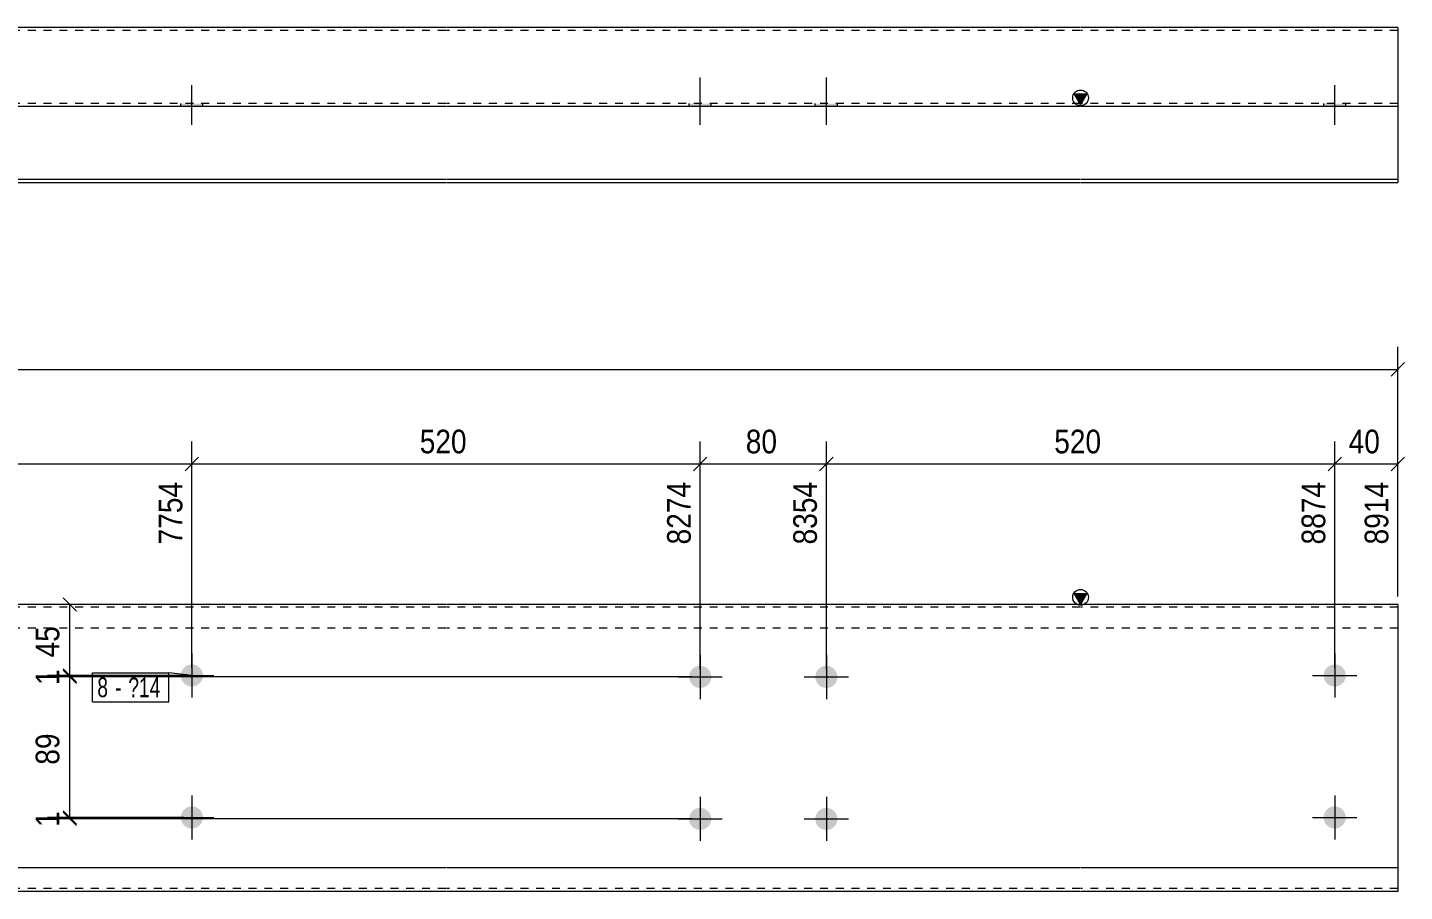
# Model space of a CAD drawing. Header units: millimetres. Extents: x 2 to 579, y 1 to 405.
# Drawn here: x 243.1 to 417.7, y 129.7 to 239.2 of the extents above; entities that cross this region are included whole.
import ezdxf

# ---------------------------------------------------------------- set-up
doc = ezdxf.new("R2010")
doc.units = ezdxf.units.MM
doc.linetypes.add('XKITLINE00', pattern=[0])
doc.linetypes.add('XKITLINE01', pattern=[4, 1, -1, 1, -1])
for name, color, linetype, lineweight in [('Bolt', 3, 'Continuous', 0), ('BoltMark', 7, 'Continuous', 0), ('Dimensions', 7, 'Continuous', 0), ('Part', 2, 'Continuous', 0)]:
    doc.layers.add(name, color=color, linetype=linetype, lineweight=lineweight)
doc.styles.add('ARIAL', font='ARIAL.TTF')
doc.styles.add('ARIAL_NARROW', font='ARIALN.TTF')

# ---------------------------------------------------------------- blocks, each defined once
blk = doc.blocks.new('*A4')
at = {"layer": 'Bolt'}
for points in [[(329.8, 156.88), (329.8, 156.84), (329.8, 156.81), (329.79, 156.77), (329.79, 156.74), (329.79, 156.7), (329.78, 156.67), (329.77, 156.64), (329.77, 156.6), (329.76, 156.57), (329.75, 156.54), (329.74, 156.5), (329.73, 156.47), (329.72, 156.44), (329.71, 156.41), (329.69, 156.37), (329.68, 156.34), (329.67, 156.31), (329.65, 156.28), (329.64, 156.25), (329.62, 156.22), (329.6, 156.19), (329.58, 156.16), (329.57, 156.13), (329.55, 156.1), (329.53, 156.08), (329.51, 156.05), (329.48, 156.02), (329.46, 156), (329.44, 155.97), (329.42, 155.94), (329.39, 155.92), (329.37, 155.9), (329.34, 155.87), (329.32, 155.85), (329.29, 155.83), (329.26, 155.81), (329.24, 155.79), (329.21, 155.77), (329.18, 155.75), (329.15, 155.73), (329.12, 155.71), (329.09, 155.69), (329.06, 155.68), (329.03, 155.66), (329, 155.64), (328.97, 155.63), (328.94, 155.62), (328.91, 155.6), (328.87, 155.59), (328.84, 155.58), (328.81, 155.57), (328.77, 155.56), (328.74, 155.55), (328.71, 155.54), (328.67, 155.54), (328.64, 155.53), (328.61, 155.53), (328.57, 155.52), (328.54, 155.52), (328.5, 155.51), (328.47, 155.51), (328.44, 155.51), (328.4, 155.51), (328.37, 155.51), (328.33, 155.51), (328.3, 155.51), (328.26, 155.52), (328.23, 155.52), (328.2, 155.53), (328.16, 155.53), (328.13, 155.54), (328.09, 155.54), (328.06, 155.55), (328.03, 155.56), (328, 155.57), (327.96, 155.58), (327.93, 155.59), (327.9, 155.6), (327.87, 155.62), (327.83, 155.63), (327.8, 155.64), (327.77, 155.66), (327.74, 155.68), (327.71, 155.69), (327.68, 155.71), (327.65, 155.73), (327.62, 155.75), (327.6, 155.77), (327.57, 155.79), (327.54, 155.81), (327.51, 155.83), (327.49, 155.85), (327.46, 155.87), (327.44, 155.9), (327.41, 155.92), (327.39, 155.94), (327.36, 155.97), (327.34, 156), (327.32, 156.02), (327.3, 156.05), (327.28, 156.08), (327.26, 156.1), (327.24, 156.13), (327.22, 156.16), (327.2, 156.19), (327.18, 156.22), (327.17, 156.25), (327.15, 156.28), (327.14, 156.31), (327.12, 156.34), (327.11, 156.37), (327.1, 156.41), (327.08, 156.44), (327.07, 156.47), (327.06, 156.5), (327.05, 156.54), (327.04, 156.57), (327.04, 156.6), (327.03, 156.64), (327.02, 156.67), (327.02, 156.7), (327.01, 156.74), (327.01, 156.77), (327.01, 156.81), (327, 156.84), (327, 156.88), (327, 156.91), (327, 156.94), (327, 156.98), (327.01, 157.01), (327.01, 157.05), (327.01, 157.08), (327.02, 157.12), (327.02, 157.15), (327.03, 157.18), (327.04, 157.22), (327.04, 157.25), (327.05, 157.28), (327.06, 157.32), (327.07, 157.35), (327.08, 157.38), (327.1, 157.41), (327.11, 157.45), (327.12, 157.48), (327.14, 157.51), (327.15, 157.54), (327.17, 157.57), (327.18, 157.6), (327.2, 157.63), (327.22, 157.66), (327.24, 157.69), (327.26, 157.72), (327.28, 157.74), (327.3, 157.77), (327.32, 157.8), (327.34, 157.82), (327.36, 157.85), (327.39, 157.88), (327.41, 157.9), (327.44, 157.92), (327.46, 157.95), (327.49, 157.97), (327.51, 157.99), (327.54, 158.01), (327.57, 158.03), (327.6, 158.05), (327.62, 158.07), (327.65, 158.09), (327.68, 158.11), (327.71, 158.13), (327.74, 158.14), (327.77, 158.16), (327.8, 158.18), (327.83, 158.19), (327.87, 158.2), (327.9, 158.22), (327.93, 158.23), (327.96, 158.24), (328, 158.25), (328.03, 158.26), (328.06, 158.27), (328.09, 158.28), (328.13, 158.28), (328.16, 158.29), (328.2, 158.29), (328.23, 158.3), (328.26, 158.3), (328.3, 158.31), (328.33, 158.31), (328.37, 158.31), (328.4, 158.31), (328.44, 158.31), (328.47, 158.31), (328.5, 158.31), (328.54, 158.3), (328.57, 158.3), (328.61, 158.29), (328.64, 158.29), (328.67, 158.28), (328.71, 158.28), (328.74, 158.27), (328.77, 158.26), (328.81, 158.25), (328.84, 158.24), (328.87, 158.23), (328.91, 158.22), (328.94, 158.2), (328.97, 158.19), (329, 158.18), (329.03, 158.16), (329.06, 158.14), (329.09, 158.13), (329.12, 158.11), (329.15, 158.09), (329.18, 158.07), (329.21, 158.05), (329.24, 158.03), (329.26, 158.01), (329.29, 157.99), (329.32, 157.97), (329.34, 157.95), (329.37, 157.92), (329.39, 157.9), (329.42, 157.88), (329.44, 157.85), (329.46, 157.82), (329.48, 157.8), (329.51, 157.77), (329.53, 157.74), (329.55, 157.72), (329.57, 157.69), (329.58, 157.66), (329.6, 157.63), (329.62, 157.6), (329.64, 157.57), (329.65, 157.54), (329.67, 157.51), (329.68, 157.48), (329.69, 157.45), (329.71, 157.41), (329.72, 157.38), (329.73, 157.35), (329.74, 157.32), (329.75, 157.28), (329.76, 157.25), (329.77, 157.22), (329.77, 157.18), (329.78, 157.15), (329.79, 157.12), (329.79, 157.08), (329.79, 157.05), (329.8, 157.01), (329.8, 156.98), (329.8, 156.94), (329.8, 156.91)], [(345.8, 156.88), (345.8, 156.84), (345.8, 156.81), (345.79, 156.77), (345.79, 156.74), (345.79, 156.7), (345.78, 156.67), (345.77, 156.64), (345.77, 156.6), (345.76, 156.57), (345.75, 156.54), (345.74, 156.5), (345.73, 156.47), (345.72, 156.44), (345.71, 156.41), (345.69, 156.37), (345.68, 156.34), (345.67, 156.31), (345.65, 156.28), (345.64, 156.25), (345.62, 156.22), (345.6, 156.19), (345.58, 156.16), (345.57, 156.13), (345.55, 156.1), (345.53, 156.08), (345.51, 156.05), (345.48, 156.02), (345.46, 156), (345.44, 155.97), (345.42, 155.94), (345.39, 155.92), (345.37, 155.9), (345.34, 155.87), (345.32, 155.85), (345.29, 155.83), (345.26, 155.81), (345.24, 155.79), (345.21, 155.77), (345.18, 155.75), (345.15, 155.73), (345.12, 155.71), (345.09, 155.69), (345.06, 155.68), (345.03, 155.66), (345, 155.64), (344.97, 155.63), (344.94, 155.62), (344.91, 155.6), (344.87, 155.59), (344.84, 155.58), (344.81, 155.57), (344.77, 155.56), (344.74, 155.55), (344.71, 155.54), (344.67, 155.54), (344.64, 155.53), (344.61, 155.53), (344.57, 155.52), (344.54, 155.52), (344.5, 155.51), (344.47, 155.51), (344.44, 155.51), (344.4, 155.51), (344.37, 155.51), (344.33, 155.51), (344.3, 155.51), (344.26, 155.52), (344.23, 155.52), (344.2, 155.53), (344.16, 155.53), (344.13, 155.54), (344.09, 155.54), (344.06, 155.55), (344.03, 155.56), (344, 155.57), (343.96, 155.58), (343.93, 155.59), (343.9, 155.6), (343.87, 155.62), (343.83, 155.63), (343.8, 155.64), (343.77, 155.66), (343.74, 155.68), (343.71, 155.69), (343.68, 155.71), (343.65, 155.73), (343.62, 155.75), (343.6, 155.77), (343.57, 155.79), (343.54, 155.81), (343.51, 155.83), (343.49, 155.85), (343.46, 155.87), (343.44, 155.9), (343.41, 155.92), (343.39, 155.94), (343.36, 155.97), (343.34, 156), (343.32, 156.02), (343.3, 156.05), (343.28, 156.08), (343.26, 156.1), (343.24, 156.13), (343.22, 156.16), (343.2, 156.19), (343.18, 156.22), (343.17, 156.25), (343.15, 156.28), (343.14, 156.31), (343.12, 156.34), (343.11, 156.37), (343.1, 156.41), (343.08, 156.44), (343.07, 156.47), (343.06, 156.5), (343.05, 156.54), (343.04, 156.57), (343.04, 156.6), (343.03, 156.64), (343.02, 156.67), (343.02, 156.7), (343.01, 156.74), (343.01, 156.77), (343.01, 156.81), (343, 156.84), (343, 156.88), (343, 156.91), (343, 156.94), (343, 156.98), (343.01, 157.01), (343.01, 157.05), (343.01, 157.08), (343.02, 157.12), (343.02, 157.15), (343.03, 157.18), (343.04, 157.22), (343.04, 157.25), (343.05, 157.28), (343.06, 157.32), (343.07, 157.35), (343.08, 157.38), (343.1, 157.41), (343.11, 157.45), (343.12, 157.48), (343.14, 157.51), (343.15, 157.54), (343.17, 157.57), (343.18, 157.6), (343.2, 157.63), (343.22, 157.66), (343.24, 157.69), (343.26, 157.72), (343.28, 157.74), (343.3, 157.77), (343.32, 157.8), (343.34, 157.82), (343.36, 157.85), (343.39, 157.88), (343.41, 157.9), (343.44, 157.92), (343.46, 157.95), (343.49, 157.97), (343.51, 157.99), (343.54, 158.01), (343.57, 158.03), (343.6, 158.05), (343.62, 158.07), (343.65, 158.09), (343.68, 158.11), (343.71, 158.13), (343.74, 158.14), (343.77, 158.16), (343.8, 158.18), (343.83, 158.19), (343.87, 158.2), (343.9, 158.22), (343.93, 158.23), (343.96, 158.24), (344, 158.25), (344.03, 158.26), (344.06, 158.27), (344.09, 158.28), (344.13, 158.28), (344.16, 158.29), (344.2, 158.29), (344.23, 158.3), (344.26, 158.3), (344.3, 158.31), (344.33, 158.31), (344.37, 158.31), (344.4, 158.31), (344.44, 158.31), (344.47, 158.31), (344.5, 158.31), (344.54, 158.3), (344.57, 158.3), (344.61, 158.29), (344.64, 158.29), (344.67, 158.28), (344.71, 158.28), (344.74, 158.27), (344.77, 158.26), (344.81, 158.25), (344.84, 158.24), (344.87, 158.23), (344.91, 158.22), (344.94, 158.2), (344.97, 158.19), (345, 158.18), (345.03, 158.16), (345.06, 158.14), (345.09, 158.13), (345.12, 158.11), (345.15, 158.09), (345.18, 158.07), (345.21, 158.05), (345.24, 158.03), (345.26, 158.01), (345.29, 157.99), (345.32, 157.97), (345.34, 157.95), (345.37, 157.92), (345.39, 157.9), (345.42, 157.88), (345.44, 157.85), (345.46, 157.82), (345.48, 157.8), (345.51, 157.77), (345.53, 157.74), (345.55, 157.72), (345.57, 157.69), (345.58, 157.66), (345.6, 157.63), (345.62, 157.6), (345.64, 157.57), (345.65, 157.54), (345.67, 157.51), (345.68, 157.48), (345.69, 157.45), (345.71, 157.41), (345.72, 157.38), (345.73, 157.35), (345.74, 157.32), (345.75, 157.28), (345.76, 157.25), (345.77, 157.22), (345.77, 157.18), (345.78, 157.15), (345.79, 157.12), (345.79, 157.08), (345.79, 157.05), (345.8, 157.01), (345.8, 156.98), (345.8, 156.94), (345.8, 156.91)], [(329.8, 138.88), (329.8, 138.84), (329.8, 138.81), (329.79, 138.77), (329.79, 138.74), (329.79, 138.7), (329.78, 138.67), (329.77, 138.64), (329.77, 138.6), (329.76, 138.57), (329.75, 138.54), (329.74, 138.5), (329.73, 138.47), (329.72, 138.44), (329.71, 138.41), (329.69, 138.37), (329.68, 138.34), (329.67, 138.31), (329.65, 138.28), (329.64, 138.25), (329.62, 138.22), (329.6, 138.19), (329.58, 138.16), (329.57, 138.13), (329.55, 138.1), (329.53, 138.08), (329.51, 138.05), (329.48, 138.02), (329.46, 138), (329.44, 137.97), (329.42, 137.94), (329.39, 137.92), (329.37, 137.9), (329.34, 137.87), (329.32, 137.85), (329.29, 137.83), (329.26, 137.81), (329.24, 137.79), (329.21, 137.77), (329.18, 137.75), (329.15, 137.73), (329.12, 137.71), (329.09, 137.69), (329.06, 137.68), (329.03, 137.66), (329, 137.64), (328.97, 137.63), (328.94, 137.62), (328.91, 137.6), (328.87, 137.59), (328.84, 137.58), (328.81, 137.57), (328.77, 137.56), (328.74, 137.55), (328.71, 137.54), (328.67, 137.54), (328.64, 137.53), (328.61, 137.53), (328.57, 137.52), (328.54, 137.52), (328.5, 137.51), (328.47, 137.51), (328.44, 137.51), (328.4, 137.51), (328.37, 137.51), (328.33, 137.51), (328.3, 137.51), (328.26, 137.52), (328.23, 137.52), (328.2, 137.53), (328.16, 137.53), (328.13, 137.54), (328.09, 137.54), (328.06, 137.55), (328.03, 137.56), (328, 137.57), (327.96, 137.58), (327.93, 137.59), (327.9, 137.6), (327.87, 137.62), (327.83, 137.63), (327.8, 137.64), (327.77, 137.66), (327.74, 137.68), (327.71, 137.69), (327.68, 137.71), (327.65, 137.73), (327.62, 137.75), (327.6, 137.77), (327.57, 137.79), (327.54, 137.81), (327.51, 137.83), (327.49, 137.85), (327.46, 137.87), (327.44, 137.9), (327.41, 137.92), (327.39, 137.94), (327.36, 137.97), (327.34, 138), (327.32, 138.02), (327.3, 138.05), (327.28, 138.08), (327.26, 138.1), (327.24, 138.13), (327.22, 138.16), (327.2, 138.19), (327.18, 138.22), (327.17, 138.25), (327.15, 138.28), (327.14, 138.31), (327.12, 138.34), (327.11, 138.37), (327.1, 138.41), (327.08, 138.44), (327.07, 138.47), (327.06, 138.5), (327.05, 138.54), (327.04, 138.57), (327.04, 138.6), (327.03, 138.64), (327.02, 138.67), (327.02, 138.7), (327.01, 138.74), (327.01, 138.77), (327.01, 138.81), (327, 138.84), (327, 138.88), (327, 138.91), (327, 138.94), (327, 138.98), (327.01, 139.01), (327.01, 139.05), (327.01, 139.08), (327.02, 139.12), (327.02, 139.15), (327.03, 139.18), (327.04, 139.22), (327.04, 139.25), (327.05, 139.28), (327.06, 139.32), (327.07, 139.35), (327.08, 139.38), (327.1, 139.41), (327.11, 139.45), (327.12, 139.48), (327.14, 139.51), (327.15, 139.54), (327.17, 139.57), (327.18, 139.6), (327.2, 139.63), (327.22, 139.66), (327.24, 139.69), (327.26, 139.72), (327.28, 139.74), (327.3, 139.77), (327.32, 139.8), (327.34, 139.82), (327.36, 139.85), (327.39, 139.88), (327.41, 139.9), (327.44, 139.92), (327.46, 139.95), (327.49, 139.97), (327.51, 139.99), (327.54, 140.01), (327.57, 140.03), (327.6, 140.05), (327.62, 140.07), (327.65, 140.09), (327.68, 140.11), (327.71, 140.13), (327.74, 140.14), (327.77, 140.16), (327.8, 140.18), (327.83, 140.19), (327.87, 140.2), (327.9, 140.22), (327.93, 140.23), (327.96, 140.24), (328, 140.25), (328.03, 140.26), (328.06, 140.27), (328.09, 140.28), (328.13, 140.28), (328.16, 140.29), (328.2, 140.29), (328.23, 140.3), (328.26, 140.3), (328.3, 140.31), (328.33, 140.31), (328.37, 140.31), (328.4, 140.31), (328.44, 140.31), (328.47, 140.31), (328.5, 140.31), (328.54, 140.3), (328.57, 140.3), (328.61, 140.29), (328.64, 140.29), (328.67, 140.28), (328.71, 140.28), (328.74, 140.27), (328.77, 140.26), (328.81, 140.25), (328.84, 140.24), (328.87, 140.23), (328.91, 140.22), (328.94, 140.2), (328.97, 140.19), (329, 140.18), (329.03, 140.16), (329.06, 140.14), (329.09, 140.13), (329.12, 140.11), (329.15, 140.09), (329.18, 140.07), (329.21, 140.05), (329.24, 140.03), (329.26, 140.01), (329.29, 139.99), (329.32, 139.97), (329.34, 139.95), (329.37, 139.92), (329.39, 139.9), (329.42, 139.88), (329.44, 139.85), (329.46, 139.82), (329.48, 139.8), (329.51, 139.77), (329.53, 139.74), (329.55, 139.72), (329.57, 139.69), (329.58, 139.66), (329.6, 139.63), (329.62, 139.6), (329.64, 139.57), (329.65, 139.54), (329.67, 139.51), (329.68, 139.48), (329.69, 139.45), (329.71, 139.41), (329.72, 139.38), (329.73, 139.35), (329.74, 139.32), (329.75, 139.28), (329.76, 139.25), (329.77, 139.22), (329.77, 139.18), (329.78, 139.15), (329.79, 139.12), (329.79, 139.08), (329.79, 139.05), (329.8, 139.01), (329.8, 138.98), (329.8, 138.94), (329.8, 138.91)], [(345.8, 138.88), (345.8, 138.84), (345.8, 138.81), (345.79, 138.77), (345.79, 138.74), (345.79, 138.7), (345.78, 138.67), (345.77, 138.64), (345.77, 138.6), (345.76, 138.57), (345.75, 138.54), (345.74, 138.5), (345.73, 138.47), (345.72, 138.44), (345.71, 138.41), (345.69, 138.37), (345.68, 138.34), (345.67, 138.31), (345.65, 138.28), (345.64, 138.25), (345.62, 138.22), (345.6, 138.19), (345.58, 138.16), (345.57, 138.13), (345.55, 138.1), (345.53, 138.08), (345.51, 138.05), (345.48, 138.02), (345.46, 138), (345.44, 137.97), (345.42, 137.94), (345.39, 137.92), (345.37, 137.9), (345.34, 137.87), (345.32, 137.85), (345.29, 137.83), (345.26, 137.81), (345.24, 137.79), (345.21, 137.77), (345.18, 137.75), (345.15, 137.73), (345.12, 137.71), (345.09, 137.69), (345.06, 137.68), (345.03, 137.66), (345, 137.64), (344.97, 137.63), (344.94, 137.62), (344.91, 137.6), (344.87, 137.59), (344.84, 137.58), (344.81, 137.57), (344.77, 137.56), (344.74, 137.55), (344.71, 137.54), (344.67, 137.54), (344.64, 137.53), (344.61, 137.53), (344.57, 137.52), (344.54, 137.52), (344.5, 137.51), (344.47, 137.51), (344.44, 137.51), (344.4, 137.51), (344.37, 137.51), (344.33, 137.51), (344.3, 137.51), (344.26, 137.52), (344.23, 137.52), (344.2, 137.53), (344.16, 137.53), (344.13, 137.54), (344.09, 137.54), (344.06, 137.55), (344.03, 137.56), (344, 137.57), (343.96, 137.58), (343.93, 137.59), (343.9, 137.6), (343.87, 137.62), (343.83, 137.63), (343.8, 137.64), (343.77, 137.66), (343.74, 137.68), (343.71, 137.69), (343.68, 137.71), (343.65, 137.73), (343.62, 137.75), (343.6, 137.77), (343.57, 137.79), (343.54, 137.81), (343.51, 137.83), (343.49, 137.85), (343.46, 137.87), (343.44, 137.9), (343.41, 137.92), (343.39, 137.94), (343.36, 137.97), (343.34, 138), (343.32, 138.02), (343.3, 138.05), (343.28, 138.08), (343.26, 138.1), (343.24, 138.13), (343.22, 138.16), (343.2, 138.19), (343.18, 138.22), (343.17, 138.25), (343.15, 138.28), (343.14, 138.31), (343.12, 138.34), (343.11, 138.37), (343.1, 138.41), (343.08, 138.44), (343.07, 138.47), (343.06, 138.5), (343.05, 138.54), (343.04, 138.57), (343.04, 138.6), (343.03, 138.64), (343.02, 138.67), (343.02, 138.7), (343.01, 138.74), (343.01, 138.77), (343.01, 138.81), (343, 138.84), (343, 138.88), (343, 138.91), (343, 138.94), (343, 138.98), (343.01, 139.01), (343.01, 139.05), (343.01, 139.08), (343.02, 139.12), (343.02, 139.15), (343.03, 139.18), (343.04, 139.22), (343.04, 139.25), (343.05, 139.28), (343.06, 139.32), (343.07, 139.35), (343.08, 139.38), (343.1, 139.41), (343.11, 139.45), (343.12, 139.48), (343.14, 139.51), (343.15, 139.54), (343.17, 139.57), (343.18, 139.6), (343.2, 139.63), (343.22, 139.66), (343.24, 139.69), (343.26, 139.72), (343.28, 139.74), (343.3, 139.77), (343.32, 139.8), (343.34, 139.82), (343.36, 139.85), (343.39, 139.88), (343.41, 139.9), (343.44, 139.92), (343.46, 139.95), (343.49, 139.97), (343.51, 139.99), (343.54, 140.01), (343.57, 140.03), (343.6, 140.05), (343.62, 140.07), (343.65, 140.09), (343.68, 140.11), (343.71, 140.13), (343.74, 140.14), (343.77, 140.16), (343.8, 140.18), (343.83, 140.19), (343.87, 140.2), (343.9, 140.22), (343.93, 140.23), (343.96, 140.24), (344, 140.25), (344.03, 140.26), (344.06, 140.27), (344.09, 140.28), (344.13, 140.28), (344.16, 140.29), (344.2, 140.29), (344.23, 140.3), (344.26, 140.3), (344.3, 140.31), (344.33, 140.31), (344.37, 140.31), (344.4, 140.31), (344.44, 140.31), (344.47, 140.31), (344.5, 140.31), (344.54, 140.3), (344.57, 140.3), (344.61, 140.29), (344.64, 140.29), (344.67, 140.28), (344.71, 140.28), (344.74, 140.27), (344.77, 140.26), (344.81, 140.25), (344.84, 140.24), (344.87, 140.23), (344.91, 140.22), (344.94, 140.2), (344.97, 140.19), (345, 140.18), (345.03, 140.16), (345.06, 140.14), (345.09, 140.13), (345.12, 140.11), (345.15, 140.09), (345.18, 140.07), (345.21, 140.05), (345.24, 140.03), (345.26, 140.01), (345.29, 139.99), (345.32, 139.97), (345.34, 139.95), (345.37, 139.92), (345.39, 139.9), (345.42, 139.88), (345.44, 139.85), (345.46, 139.82), (345.48, 139.8), (345.51, 139.77), (345.53, 139.74), (345.55, 139.72), (345.57, 139.69), (345.58, 139.66), (345.6, 139.63), (345.62, 139.6), (345.64, 139.57), (345.65, 139.54), (345.67, 139.51), (345.68, 139.48), (345.69, 139.45), (345.71, 139.41), (345.72, 139.38), (345.73, 139.35), (345.74, 139.32), (345.75, 139.28), (345.76, 139.25), (345.77, 139.22), (345.77, 139.18), (345.78, 139.15), (345.79, 139.12), (345.79, 139.08), (345.79, 139.05), (345.8, 139.01), (345.8, 138.98), (345.8, 138.94), (345.8, 138.91)]]:
    blk.add_hatch(color=3, dxfattribs=at).paths.add_polyline_path(points, flags=17)
at = {"layer": 'Bolt', "color": 3, "linetype": 'XKITLINE00', "lineweight": 0}
for p, q in [((328.4, 159.71), (328.4, 154.11)), ((344.4, 159.71), (344.4, 154.11)), ((325.6, 156.91), (331.2, 156.91)), ((341.6, 156.91), (347.2, 156.91)), ((328.4, 141.71), (328.4, 136.11)), ((344.4, 141.71), (344.4, 136.11)), ((325.6, 138.91), (331.2, 138.91)), ((341.6, 138.91), (347.2, 138.91))]:
    blk.add_line(p, q, dxfattribs=at)
blk = doc.blocks.new('*A5')
at = {"layer": 'Bolt'}
for points in [[(265.31, 157.06), (265.31, 157.02), (265.31, 156.99), (265.31, 156.96), (265.3, 156.92), (265.3, 156.89), (265.29, 156.85), (265.29, 156.82), (265.28, 156.79), (265.27, 156.75), (265.26, 156.72), (265.25, 156.69), (265.24, 156.65), (265.23, 156.62), (265.22, 156.59), (265.21, 156.56), (265.19, 156.53), (265.18, 156.49), (265.16, 156.46), (265.15, 156.43), (265.13, 156.4), (265.11, 156.37), (265.1, 156.34), (265.08, 156.32), (265.06, 156.29), (265.04, 156.26), (265.02, 156.23), (265, 156.21), (264.97, 156.18), (264.95, 156.15), (264.93, 156.13), (264.9, 156.1), (264.88, 156.08), (264.85, 156.06), (264.83, 156.03), (264.8, 156.01), (264.77, 155.99), (264.75, 155.97), (264.72, 155.95), (264.69, 155.93), (264.66, 155.91), (264.63, 155.89), (264.6, 155.88), (264.57, 155.86), (264.54, 155.84), (264.51, 155.83), (264.48, 155.81), (264.45, 155.8), (264.42, 155.79), (264.39, 155.78), (264.35, 155.76), (264.32, 155.75), (264.29, 155.74), (264.25, 155.74), (264.22, 155.73), (264.19, 155.72), (264.15, 155.71), (264.12, 155.71), (264.08, 155.7), (264.05, 155.7), (264.02, 155.7), (263.98, 155.69), (263.95, 155.69), (263.91, 155.69), (263.88, 155.69), (263.84, 155.69), (263.81, 155.7), (263.78, 155.7), (263.74, 155.7), (263.71, 155.71), (263.67, 155.71), (263.64, 155.72), (263.61, 155.73), (263.57, 155.74), (263.54, 155.74), (263.51, 155.75), (263.47, 155.76), (263.44, 155.78), (263.41, 155.79), (263.38, 155.8), (263.35, 155.81), (263.32, 155.83), (263.28, 155.84), (263.25, 155.86), (263.22, 155.88), (263.19, 155.89), (263.16, 155.91), (263.14, 155.93), (263.11, 155.95), (263.08, 155.97), (263.05, 155.99), (263.03, 156.01), (263, 156.03), (262.97, 156.06), (262.95, 156.08), (262.92, 156.1), (262.9, 156.13), (262.88, 156.15), (262.85, 156.18), (262.83, 156.21), (262.81, 156.23), (262.79, 156.26), (262.77, 156.29), (262.75, 156.32), (262.73, 156.34), (262.71, 156.37), (262.7, 156.4), (262.68, 156.43), (262.66, 156.46), (262.65, 156.49), (262.63, 156.53), (262.62, 156.56), (262.61, 156.59), (262.6, 156.62), (262.58, 156.65), (262.57, 156.69), (262.56, 156.72), (262.56, 156.75), (262.55, 156.79), (262.54, 156.82), (262.53, 156.85), (262.53, 156.89), (262.52, 156.92), (262.52, 156.96), (262.52, 156.99), (262.52, 157.02), (262.51, 157.06), (262.51, 157.09), (262.51, 157.13), (262.52, 157.16), (262.52, 157.2), (262.52, 157.23), (262.52, 157.26), (262.53, 157.3), (262.53, 157.33), (262.54, 157.37), (262.55, 157.4), (262.56, 157.43), (262.56, 157.47), (262.57, 157.5), (262.58, 157.53), (262.6, 157.56), (262.61, 157.6), (262.62, 157.63), (262.63, 157.66), (262.65, 157.69), (262.66, 157.72), (262.68, 157.75), (262.7, 157.78), (262.71, 157.81), (262.73, 157.84), (262.75, 157.87), (262.77, 157.9), (262.79, 157.93), (262.81, 157.95), (262.83, 157.98), (262.85, 158.01), (262.88, 158.03), (262.9, 158.06), (262.92, 158.08), (262.95, 158.11), (262.97, 158.13), (263, 158.15), (263.03, 158.18), (263.05, 158.2), (263.08, 158.22), (263.11, 158.24), (263.14, 158.26), (263.16, 158.28), (263.19, 158.29), (263.22, 158.31), (263.25, 158.33), (263.28, 158.34), (263.32, 158.36), (263.35, 158.37), (263.38, 158.39), (263.41, 158.4), (263.44, 158.41), (263.47, 158.42), (263.51, 158.43), (263.54, 158.44), (263.57, 158.45), (263.61, 158.46), (263.64, 158.47), (263.67, 158.47), (263.71, 158.48), (263.74, 158.48), (263.78, 158.49), (263.81, 158.49), (263.84, 158.49), (263.88, 158.49), (263.91, 158.49), (263.95, 158.49), (263.98, 158.49), (264.02, 158.49), (264.05, 158.49), (264.08, 158.48), (264.12, 158.48), (264.15, 158.47), (264.19, 158.47), (264.22, 158.46), (264.25, 158.45), (264.29, 158.44), (264.32, 158.43), (264.35, 158.42), (264.39, 158.41), (264.42, 158.4), (264.45, 158.39), (264.48, 158.37), (264.51, 158.36), (264.54, 158.34), (264.57, 158.33), (264.6, 158.31), (264.63, 158.29), (264.66, 158.28), (264.69, 158.26), (264.72, 158.24), (264.75, 158.22), (264.77, 158.2), (264.8, 158.18), (264.83, 158.15), (264.85, 158.13), (264.88, 158.11), (264.9, 158.08), (264.93, 158.06), (264.95, 158.03), (264.97, 158.01), (265, 157.98), (265.02, 157.95), (265.04, 157.93), (265.06, 157.9), (265.08, 157.87), (265.1, 157.84), (265.11, 157.81), (265.13, 157.78), (265.15, 157.75), (265.16, 157.72), (265.18, 157.69), (265.19, 157.66), (265.21, 157.63), (265.22, 157.6), (265.23, 157.56), (265.24, 157.53), (265.25, 157.5), (265.26, 157.47), (265.27, 157.43), (265.28, 157.4), (265.29, 157.37), (265.29, 157.33), (265.3, 157.3), (265.3, 157.26), (265.31, 157.23), (265.31, 157.2), (265.31, 157.16), (265.31, 157.13), (265.31, 157.09)], [(410.29, 157.06), (410.29, 157.02), (410.29, 156.99), (410.28, 156.96), (410.28, 156.92), (410.27, 156.89), (410.27, 156.85), (410.26, 156.82), (410.26, 156.79), (410.25, 156.75), (410.24, 156.72), (410.23, 156.69), (410.22, 156.65), (410.21, 156.62), (410.2, 156.59), (410.18, 156.56), (410.17, 156.53), (410.15, 156.49), (410.14, 156.46), (410.12, 156.43), (410.11, 156.4), (410.09, 156.37), (410.07, 156.34), (410.05, 156.32), (410.03, 156.29), (410.01, 156.26), (409.99, 156.23), (409.97, 156.21), (409.95, 156.18), (409.93, 156.15), (409.9, 156.13), (409.88, 156.1), (409.85, 156.08), (409.83, 156.06), (409.8, 156.03), (409.78, 156.01), (409.75, 155.99), (409.72, 155.97), (409.7, 155.95), (409.67, 155.93), (409.64, 155.91), (409.61, 155.89), (409.58, 155.88), (409.55, 155.86), (409.52, 155.84), (409.49, 155.83), (409.46, 155.81), (409.43, 155.8), (409.39, 155.79), (409.36, 155.78), (409.33, 155.76), (409.3, 155.75), (409.26, 155.74), (409.23, 155.74), (409.2, 155.73), (409.16, 155.72), (409.13, 155.71), (409.09, 155.71), (409.06, 155.7), (409.03, 155.7), (408.99, 155.7), (408.96, 155.69), (408.92, 155.69), (408.89, 155.69), (408.85, 155.69), (408.82, 155.69), (408.79, 155.7), (408.75, 155.7), (408.72, 155.7), (408.68, 155.71), (408.65, 155.71), (408.62, 155.72), (408.58, 155.73), (408.55, 155.74), (408.52, 155.74), (408.48, 155.75), (408.45, 155.76), (408.42, 155.78), (408.39, 155.79), (408.35, 155.8), (408.32, 155.81), (408.29, 155.83), (408.26, 155.84), (408.23, 155.86), (408.2, 155.88), (408.17, 155.89), (408.14, 155.91), (408.11, 155.93), (408.08, 155.95), (408.06, 155.97), (408.03, 155.99), (408, 156.01), (407.97, 156.03), (407.95, 156.06), (407.92, 156.08), (407.9, 156.1), (407.88, 156.13), (407.85, 156.15), (407.83, 156.18), (407.81, 156.21), (407.79, 156.23), (407.76, 156.26), (407.74, 156.29), (407.73, 156.32), (407.71, 156.34), (407.69, 156.37), (407.67, 156.4), (407.65, 156.43), (407.64, 156.46), (407.62, 156.49), (407.61, 156.53), (407.6, 156.56), (407.58, 156.59), (407.57, 156.62), (407.56, 156.65), (407.55, 156.69), (407.54, 156.72), (407.53, 156.75), (407.52, 156.79), (407.52, 156.82), (407.51, 156.85), (407.5, 156.89), (407.5, 156.92), (407.5, 156.96), (407.49, 156.99), (407.49, 157.02), (407.49, 157.06), (407.49, 157.09), (407.49, 157.13), (407.49, 157.16), (407.49, 157.2), (407.5, 157.23), (407.5, 157.26), (407.5, 157.3), (407.51, 157.33), (407.52, 157.37), (407.52, 157.4), (407.53, 157.43), (407.54, 157.47), (407.55, 157.5), (407.56, 157.53), (407.57, 157.56), (407.58, 157.6), (407.6, 157.63), (407.61, 157.66), (407.62, 157.69), (407.64, 157.72), (407.65, 157.75), (407.67, 157.78), (407.69, 157.81), (407.71, 157.84), (407.73, 157.87), (407.74, 157.9), (407.76, 157.93), (407.79, 157.95), (407.81, 157.98), (407.83, 158.01), (407.85, 158.03), (407.88, 158.06), (407.9, 158.08), (407.92, 158.11), (407.95, 158.13), (407.97, 158.15), (408, 158.18), (408.03, 158.2), (408.06, 158.22), (408.08, 158.24), (408.11, 158.26), (408.14, 158.28), (408.17, 158.29), (408.2, 158.31), (408.23, 158.33), (408.26, 158.34), (408.29, 158.36), (408.32, 158.37), (408.35, 158.39), (408.39, 158.4), (408.42, 158.41), (408.45, 158.42), (408.48, 158.43), (408.52, 158.44), (408.55, 158.45), (408.58, 158.46), (408.62, 158.47), (408.65, 158.47), (408.68, 158.48), (408.72, 158.48), (408.75, 158.49), (408.79, 158.49), (408.82, 158.49), (408.85, 158.49), (408.89, 158.49), (408.92, 158.49), (408.96, 158.49), (408.99, 158.49), (409.03, 158.49), (409.06, 158.48), (409.09, 158.48), (409.13, 158.47), (409.16, 158.47), (409.2, 158.46), (409.23, 158.45), (409.26, 158.44), (409.3, 158.43), (409.33, 158.42), (409.36, 158.41), (409.39, 158.4), (409.43, 158.39), (409.46, 158.37), (409.49, 158.36), (409.52, 158.34), (409.55, 158.33), (409.58, 158.31), (409.61, 158.29), (409.64, 158.28), (409.67, 158.26), (409.7, 158.24), (409.72, 158.22), (409.75, 158.2), (409.78, 158.18), (409.8, 158.15), (409.83, 158.13), (409.85, 158.11), (409.88, 158.08), (409.9, 158.06), (409.93, 158.03), (409.95, 158.01), (409.97, 157.98), (409.99, 157.95), (410.01, 157.93), (410.03, 157.9), (410.05, 157.87), (410.07, 157.84), (410.09, 157.81), (410.11, 157.78), (410.12, 157.75), (410.14, 157.72), (410.15, 157.69), (410.17, 157.66), (410.18, 157.63), (410.2, 157.6), (410.21, 157.56), (410.22, 157.53), (410.23, 157.5), (410.24, 157.47), (410.25, 157.43), (410.26, 157.4), (410.26, 157.37), (410.27, 157.33), (410.27, 157.3), (410.28, 157.26), (410.28, 157.23), (410.29, 157.2), (410.29, 157.16), (410.29, 157.13), (410.29, 157.09)], [(265.31, 139.06), (265.31, 139.02), (265.31, 138.99), (265.31, 138.96), (265.3, 138.92), (265.3, 138.89), (265.29, 138.85), (265.29, 138.82), (265.28, 138.79), (265.27, 138.75), (265.26, 138.72), (265.25, 138.69), (265.24, 138.65), (265.23, 138.62), (265.22, 138.59), (265.21, 138.56), (265.19, 138.53), (265.18, 138.49), (265.16, 138.46), (265.15, 138.43), (265.13, 138.4), (265.11, 138.37), (265.1, 138.34), (265.08, 138.32), (265.06, 138.29), (265.04, 138.26), (265.02, 138.23), (265, 138.21), (264.97, 138.18), (264.95, 138.15), (264.93, 138.13), (264.9, 138.1), (264.88, 138.08), (264.85, 138.06), (264.83, 138.03), (264.8, 138.01), (264.77, 137.99), (264.75, 137.97), (264.72, 137.95), (264.69, 137.93), (264.66, 137.91), (264.63, 137.89), (264.6, 137.88), (264.57, 137.86), (264.54, 137.84), (264.51, 137.83), (264.48, 137.81), (264.45, 137.8), (264.42, 137.79), (264.39, 137.78), (264.35, 137.76), (264.32, 137.75), (264.29, 137.74), (264.25, 137.74), (264.22, 137.73), (264.19, 137.72), (264.15, 137.71), (264.12, 137.71), (264.08, 137.7), (264.05, 137.7), (264.02, 137.7), (263.98, 137.69), (263.95, 137.69), (263.91, 137.69), (263.88, 137.69), (263.84, 137.69), (263.81, 137.7), (263.78, 137.7), (263.74, 137.7), (263.71, 137.71), (263.67, 137.71), (263.64, 137.72), (263.61, 137.73), (263.57, 137.74), (263.54, 137.74), (263.51, 137.75), (263.47, 137.76), (263.44, 137.78), (263.41, 137.79), (263.38, 137.8), (263.35, 137.81), (263.32, 137.83), (263.28, 137.84), (263.25, 137.86), (263.22, 137.88), (263.19, 137.89), (263.16, 137.91), (263.14, 137.93), (263.11, 137.95), (263.08, 137.97), (263.05, 137.99), (263.03, 138.01), (263, 138.03), (262.97, 138.06), (262.95, 138.08), (262.92, 138.1), (262.9, 138.13), (262.88, 138.15), (262.85, 138.18), (262.83, 138.21), (262.81, 138.23), (262.79, 138.26), (262.77, 138.29), (262.75, 138.32), (262.73, 138.34), (262.71, 138.37), (262.7, 138.4), (262.68, 138.43), (262.66, 138.46), (262.65, 138.49), (262.63, 138.53), (262.62, 138.56), (262.61, 138.59), (262.6, 138.62), (262.58, 138.65), (262.57, 138.69), (262.56, 138.72), (262.56, 138.75), (262.55, 138.79), (262.54, 138.82), (262.53, 138.85), (262.53, 138.89), (262.52, 138.92), (262.52, 138.96), (262.52, 138.99), (262.52, 139.02), (262.51, 139.06), (262.51, 139.09), (262.51, 139.13), (262.52, 139.16), (262.52, 139.2), (262.52, 139.23), (262.52, 139.26), (262.53, 139.3), (262.53, 139.33), (262.54, 139.37), (262.55, 139.4), (262.56, 139.43), (262.56, 139.47), (262.57, 139.5), (262.58, 139.53), (262.6, 139.56), (262.61, 139.6), (262.62, 139.63), (262.63, 139.66), (262.65, 139.69), (262.66, 139.72), (262.68, 139.75), (262.7, 139.78), (262.71, 139.81), (262.73, 139.84), (262.75, 139.87), (262.77, 139.9), (262.79, 139.93), (262.81, 139.95), (262.83, 139.98), (262.85, 140.01), (262.88, 140.03), (262.9, 140.06), (262.92, 140.08), (262.95, 140.11), (262.97, 140.13), (263, 140.15), (263.03, 140.18), (263.05, 140.2), (263.08, 140.22), (263.11, 140.24), (263.14, 140.26), (263.16, 140.28), (263.19, 140.29), (263.22, 140.31), (263.25, 140.33), (263.28, 140.34), (263.32, 140.36), (263.35, 140.37), (263.38, 140.39), (263.41, 140.4), (263.44, 140.41), (263.47, 140.42), (263.51, 140.43), (263.54, 140.44), (263.57, 140.45), (263.61, 140.46), (263.64, 140.47), (263.67, 140.47), (263.71, 140.48), (263.74, 140.48), (263.78, 140.49), (263.81, 140.49), (263.84, 140.49), (263.88, 140.49), (263.91, 140.49), (263.95, 140.49), (263.98, 140.49), (264.02, 140.49), (264.05, 140.49), (264.08, 140.48), (264.12, 140.48), (264.15, 140.47), (264.19, 140.47), (264.22, 140.46), (264.25, 140.45), (264.29, 140.44), (264.32, 140.43), (264.35, 140.42), (264.39, 140.41), (264.42, 140.4), (264.45, 140.39), (264.48, 140.37), (264.51, 140.36), (264.54, 140.34), (264.57, 140.33), (264.6, 140.31), (264.63, 140.29), (264.66, 140.28), (264.69, 140.26), (264.72, 140.24), (264.75, 140.22), (264.77, 140.2), (264.8, 140.18), (264.83, 140.15), (264.85, 140.13), (264.88, 140.11), (264.9, 140.08), (264.93, 140.06), (264.95, 140.03), (264.97, 140.01), (265, 139.98), (265.02, 139.95), (265.04, 139.93), (265.06, 139.9), (265.08, 139.87), (265.1, 139.84), (265.11, 139.81), (265.13, 139.78), (265.15, 139.75), (265.16, 139.72), (265.18, 139.69), (265.19, 139.66), (265.21, 139.63), (265.22, 139.6), (265.23, 139.56), (265.24, 139.53), (265.25, 139.5), (265.26, 139.47), (265.27, 139.43), (265.28, 139.4), (265.29, 139.37), (265.29, 139.33), (265.3, 139.3), (265.3, 139.26), (265.31, 139.23), (265.31, 139.2), (265.31, 139.16), (265.31, 139.13), (265.31, 139.09)], [(410.29, 139.06), (410.29, 139.02), (410.29, 138.99), (410.28, 138.96), (410.28, 138.92), (410.27, 138.89), (410.27, 138.85), (410.26, 138.82), (410.26, 138.79), (410.25, 138.75), (410.24, 138.72), (410.23, 138.69), (410.22, 138.65), (410.21, 138.62), (410.2, 138.59), (410.18, 138.56), (410.17, 138.53), (410.15, 138.49), (410.14, 138.46), (410.12, 138.43), (410.11, 138.4), (410.09, 138.37), (410.07, 138.34), (410.05, 138.32), (410.03, 138.29), (410.01, 138.26), (409.99, 138.23), (409.97, 138.21), (409.95, 138.18), (409.93, 138.15), (409.9, 138.13), (409.88, 138.1), (409.85, 138.08), (409.83, 138.06), (409.8, 138.03), (409.78, 138.01), (409.75, 137.99), (409.72, 137.97), (409.7, 137.95), (409.67, 137.93), (409.64, 137.91), (409.61, 137.89), (409.58, 137.88), (409.55, 137.86), (409.52, 137.84), (409.49, 137.83), (409.46, 137.81), (409.43, 137.8), (409.39, 137.79), (409.36, 137.78), (409.33, 137.76), (409.3, 137.75), (409.26, 137.74), (409.23, 137.74), (409.2, 137.73), (409.16, 137.72), (409.13, 137.71), (409.09, 137.71), (409.06, 137.7), (409.03, 137.7), (408.99, 137.7), (408.96, 137.69), (408.92, 137.69), (408.89, 137.69), (408.85, 137.69), (408.82, 137.69), (408.79, 137.7), (408.75, 137.7), (408.72, 137.7), (408.68, 137.71), (408.65, 137.71), (408.62, 137.72), (408.58, 137.73), (408.55, 137.74), (408.52, 137.74), (408.48, 137.75), (408.45, 137.76), (408.42, 137.78), (408.39, 137.79), (408.35, 137.8), (408.32, 137.81), (408.29, 137.83), (408.26, 137.84), (408.23, 137.86), (408.2, 137.88), (408.17, 137.89), (408.14, 137.91), (408.11, 137.93), (408.08, 137.95), (408.06, 137.97), (408.03, 137.99), (408, 138.01), (407.97, 138.03), (407.95, 138.06), (407.92, 138.08), (407.9, 138.1), (407.88, 138.13), (407.85, 138.15), (407.83, 138.18), (407.81, 138.21), (407.79, 138.23), (407.76, 138.26), (407.74, 138.29), (407.73, 138.32), (407.71, 138.34), (407.69, 138.37), (407.67, 138.4), (407.65, 138.43), (407.64, 138.46), (407.62, 138.49), (407.61, 138.53), (407.6, 138.56), (407.58, 138.59), (407.57, 138.62), (407.56, 138.65), (407.55, 138.69), (407.54, 138.72), (407.53, 138.75), (407.52, 138.79), (407.52, 138.82), (407.51, 138.85), (407.5, 138.89), (407.5, 138.92), (407.5, 138.96), (407.49, 138.99), (407.49, 139.02), (407.49, 139.06), (407.49, 139.09), (407.49, 139.13), (407.49, 139.16), (407.49, 139.2), (407.5, 139.23), (407.5, 139.26), (407.5, 139.3), (407.51, 139.33), (407.52, 139.37), (407.52, 139.4), (407.53, 139.43), (407.54, 139.47), (407.55, 139.5), (407.56, 139.53), (407.57, 139.56), (407.58, 139.6), (407.6, 139.63), (407.61, 139.66), (407.62, 139.69), (407.64, 139.72), (407.65, 139.75), (407.67, 139.78), (407.69, 139.81), (407.71, 139.84), (407.73, 139.87), (407.74, 139.9), (407.76, 139.93), (407.79, 139.95), (407.81, 139.98), (407.83, 140.01), (407.85, 140.03), (407.88, 140.06), (407.9, 140.08), (407.92, 140.11), (407.95, 140.13), (407.97, 140.15), (408, 140.18), (408.03, 140.2), (408.06, 140.22), (408.08, 140.24), (408.11, 140.26), (408.14, 140.28), (408.17, 140.29), (408.2, 140.31), (408.23, 140.33), (408.26, 140.34), (408.29, 140.36), (408.32, 140.37), (408.35, 140.39), (408.39, 140.4), (408.42, 140.41), (408.45, 140.42), (408.48, 140.43), (408.52, 140.44), (408.55, 140.45), (408.58, 140.46), (408.62, 140.47), (408.65, 140.47), (408.68, 140.48), (408.72, 140.48), (408.75, 140.49), (408.79, 140.49), (408.82, 140.49), (408.85, 140.49), (408.89, 140.49), (408.92, 140.49), (408.96, 140.49), (408.99, 140.49), (409.03, 140.49), (409.06, 140.48), (409.09, 140.48), (409.13, 140.47), (409.16, 140.47), (409.2, 140.46), (409.23, 140.45), (409.26, 140.44), (409.3, 140.43), (409.33, 140.42), (409.36, 140.41), (409.39, 140.4), (409.43, 140.39), (409.46, 140.37), (409.49, 140.36), (409.52, 140.34), (409.55, 140.33), (409.58, 140.31), (409.61, 140.29), (409.64, 140.28), (409.67, 140.26), (409.7, 140.24), (409.72, 140.22), (409.75, 140.2), (409.78, 140.18), (409.8, 140.15), (409.83, 140.13), (409.85, 140.11), (409.88, 140.08), (409.9, 140.06), (409.93, 140.03), (409.95, 140.01), (409.97, 139.98), (409.99, 139.95), (410.01, 139.93), (410.03, 139.9), (410.05, 139.87), (410.07, 139.84), (410.09, 139.81), (410.11, 139.78), (410.12, 139.75), (410.14, 139.72), (410.15, 139.69), (410.17, 139.66), (410.18, 139.63), (410.2, 139.6), (410.21, 139.56), (410.22, 139.53), (410.23, 139.5), (410.24, 139.47), (410.25, 139.43), (410.26, 139.4), (410.26, 139.37), (410.27, 139.33), (410.27, 139.3), (410.28, 139.26), (410.28, 139.23), (410.29, 139.2), (410.29, 139.16), (410.29, 139.13), (410.29, 139.09)]]:
    blk.add_hatch(color=3, dxfattribs=at).paths.add_polyline_path(points, flags=17)
at = {"layer": 'Bolt', "color": 3, "linetype": 'XKITLINE00', "lineweight": 0}
for p, q in [((263.91, 159.89), (263.91, 154.29)), ((408.89, 159.89), (408.89, 154.29)), ((261.11, 157.09), (266.71, 157.09)), ((406.09, 157.09), (411.69, 157.09)), ((263.91, 141.89), (263.91, 136.29)), ((408.89, 141.89), (408.89, 136.29)), ((261.11, 139.09), (266.71, 139.09)), ((406.09, 139.09), (411.69, 139.09))]:
    blk.add_line(p, q, dxfattribs=at)
blk = doc.blocks.new('*A6')
at = {"layer": 'Part'}
blk.add_hatch(color=2, dxfattribs=at).paths.add_polyline_path([(375.85, 167.51), (377.45, 167.51), (376.65, 166.11)], flags=17)
at = {"layer": 'Part', "color": 2, "linetype": 'XKITLINE00', "lineweight": 0}
for p, q in [((296.11, 166.11), (231.72, 166.11)), ((376.6, 166.11), (296.21, 166.11)), ((376.65, 166.11), (375.85, 167.51)), ((375.85, 167.51), (377.45, 167.51)), ((377.45, 167.51), (376.65, 166.11)), ((416.89, 166.11), (376.7, 166.11)), ((416.89, 166.11), (416.89, 129.71)), ((296.11, 132.71), (231.72, 132.71)), ((376.6, 132.71), (296.21, 132.71)), ((416.89, 132.71), (376.7, 132.71)), ((296.11, 129.71), (231.72, 129.71)), ((376.6, 129.71), (296.21, 129.71)), ((416.89, 129.71), (376.7, 129.71))]:
    blk.add_line(p, q, dxfattribs=at)
at = {"layer": 'Part', "color": 7, "linetype": 'XKITLINE01', "lineweight": 0}
for p, q in [((296.11, 165.75), (231.72, 165.75)), ((376.6, 165.75), (296.21, 165.75)), ((416.89, 165.75), (376.7, 165.75)), ((296.11, 163.11), (231.72, 163.11)), ((376.6, 163.11), (296.21, 163.11)), ((416.89, 163.11), (376.7, 163.11)), ((296.11, 130.07), (231.72, 130.07)), ((376.6, 130.07), (296.21, 130.07)), ((416.89, 130.07), (376.7, 130.07))]:
    blk.add_line(p, q, dxfattribs=at)
at = {"layer": 'Part', "color": 2, "linetype": 'XKITLINE00', "lineweight": 0}
blk.add_circle((376.65, 167.01), 1, dxfattribs=at)
blk = doc.blocks.new('*A10')
at = {"layer": 'Bolt'}
for points in [[(327, 229.25), (327, 229.61), (329.8, 229.61), (329.8, 229.25)], [(327, 229.25), (327, 229.61), (329.8, 229.61), (329.8, 229.25)], [(343, 229.25), (343, 229.61), (345.8, 229.61), (345.8, 229.25)], [(343, 229.25), (343, 229.61), (345.8, 229.61), (345.8, 229.25)]]:
    blk.add_hatch(color=3, dxfattribs=at).paths.add_polyline_path(points, flags=17)
at = {"layer": 'Bolt', "color": 3, "linetype": 'XKITLINE00', "lineweight": 0}
for p, q in [((328.4, 226.93), (328.4, 232.93)), ((328.4, 226.93), (328.4, 232.93)), ((344.4, 226.93), (344.4, 232.93)), ((344.4, 226.93), (344.4, 232.93)), ((327, 229.25), (327, 229.61)), ((327, 229.25), (327, 229.61)), ((329.8, 229.25), (329.8, 229.61)), ((329.8, 229.25), (329.8, 229.61)), ((343, 229.25), (343, 229.61)), ((343, 229.25), (343, 229.61)), ((345.8, 229.25), (345.8, 229.61)), ((345.8, 229.25), (345.8, 229.61))]:
    blk.add_line(p, q, dxfattribs=at)
blk = doc.blocks.new('*A11')
at = {"layer": 'Bolt'}
for points in [[(262.51, 229.25), (262.51, 229.61), (265.31, 229.61), (265.31, 229.25)], [(262.51, 229.25), (262.51, 229.61), (265.31, 229.61), (265.31, 229.25)], [(407.49, 229.25), (407.49, 229.61), (410.29, 229.61), (410.29, 229.25)], [(407.49, 229.25), (407.49, 229.61), (410.29, 229.61), (410.29, 229.25)]]:
    blk.add_hatch(color=3, dxfattribs=at).paths.add_polyline_path(points, flags=17)
at = {"layer": 'Bolt', "color": 3, "linetype": 'XKITLINE00', "lineweight": 0}
for p, q in [((263.91, 226.93), (263.91, 231.93)), ((263.91, 226.93), (263.91, 231.93)), ((408.89, 226.93), (408.89, 231.93)), ((408.89, 226.93), (408.89, 231.93)), ((262.51, 229.25), (262.51, 229.61)), ((262.51, 229.25), (262.51, 229.61)), ((265.31, 229.25), (265.31, 229.61)), ((265.31, 229.25), (265.31, 229.61)), ((407.49, 229.25), (407.49, 229.61)), ((407.49, 229.25), (407.49, 229.61)), ((410.29, 229.25), (410.29, 229.61)), ((410.29, 229.25), (410.29, 229.61))]:
    blk.add_line(p, q, dxfattribs=at)
blk = doc.blocks.new('*A12')
at = {"layer": 'Part'}
blk.add_hatch(color=2, dxfattribs=at).paths.add_polyline_path([(375.85, 230.83), (377.45, 230.83), (376.65, 229.43)], flags=17)
at = {"layer": 'Part', "color": 2, "linetype": 'XKITLINE00', "lineweight": 0}
for p, q in [((296.11, 239.25), (231.72, 239.25)), ((376.6, 239.25), (296.21, 239.25)), ((416.89, 239.25), (376.7, 239.25)), ((416.89, 239.25), (416.89, 219.61)), ((376.65, 229.43), (375.85, 230.83)), ((375.85, 230.83), (377.45, 230.83)), ((377.45, 230.83), (376.65, 229.43)), ((296.11, 229.25), (231.72, 229.25)), ((376.6, 229.25), (296.21, 229.25)), ((416.89, 229.25), (376.7, 229.25)), ((296.11, 219.97), (231.72, 219.97)), ((231.72, 219.61), (296.11, 219.61)), ((376.6, 219.97), (296.21, 219.97)), ((296.21, 219.61), (376.6, 219.61)), ((416.89, 219.97), (376.7, 219.97)), ((376.7, 219.61), (416.89, 219.61))]:
    blk.add_line(p, q, dxfattribs=at)
at = {"layer": 'Part', "color": 7, "linetype": 'XKITLINE01', "lineweight": 0}
for p, q in [((296.11, 238.89), (231.72, 238.89)), ((376.6, 238.89), (296.21, 238.89)), ((416.89, 238.89), (376.7, 238.89)), ((296.11, 229.61), (231.72, 229.61)), ((376.6, 229.61), (296.21, 229.61)), ((416.89, 229.61), (376.7, 229.61))]:
    blk.add_line(p, q, dxfattribs=at)
at = {"layer": 'Part', "color": 2, "linetype": 'XKITLINE00', "lineweight": 0}
blk.add_circle((376.65, 230.33), 1, dxfattribs=at)
blk = doc.blocks.new('*A27')
at = {"layer": 'Dimensions', "color": 7, "linetype": 'XKITLINE00', "lineweight": 0}
for p, q in [((247.6, 139.94), (249.3, 138.24)), ((247.6, 139.76), (249.3, 138.06)), ((262.91, 139.09), (245.6, 139.09)), ((327.4, 138.91), (245.6, 138.91)), ((248.45, 138.91), (248.45, 139.09))]:
    blk.add_line(p, q, dxfattribs=at)
at = {"layer": 'Dimensions', "color": 3}
for p in [(248.45, 139.09), (248.45, 138.91)]:
    blk.add_point(p, dxfattribs=at)
at = {"layer": 'Dimensions', "color": 3, "style": 'ARIAL', "width": 0.85}
blk.add_text('1', height=3, rotation=90.0002, dxfattribs=at).set_placement((247.1, 137.89))
blk = doc.blocks.new('*A28')
at = {"layer": 'Dimensions', "color": 7, "linetype": 'XKITLINE00', "lineweight": 0}
for p, q in [((247.6, 157.76), (249.3, 156.06)), ((327.4, 156.91), (245.6, 156.91)), ((248.45, 139.09), (248.45, 156.91)), ((247.6, 139.94), (249.3, 138.24)), ((262.91, 139.09), (245.6, 139.09))]:
    blk.add_line(p, q, dxfattribs=at)
at = {"layer": 'Dimensions', "color": 3}
for p in [(248.45, 156.91), (248.45, 139.09)]:
    blk.add_point(p, dxfattribs=at)
at = {"layer": 'Dimensions', "color": 3, "style": 'ARIAL', "width": 0.85}
blk.add_text('89', height=3, rotation=90.0002, dxfattribs=at).set_placement((247.1, 145.78))
blk = doc.blocks.new('*A29')
at = {"layer": 'Dimensions', "color": 7, "linetype": 'XKITLINE00', "lineweight": 0}
for p, q in [((247.6, 157.94), (249.3, 156.24)), ((247.6, 157.76), (249.3, 156.06)), ((262.91, 157.09), (245.6, 157.09)), ((327.4, 156.91), (245.6, 156.91)), ((248.45, 156.91), (248.45, 157.09))]:
    blk.add_line(p, q, dxfattribs=at)
at = {"layer": 'Dimensions', "color": 3}
for p in [(248.45, 157.09), (248.45, 156.91)]:
    blk.add_point(p, dxfattribs=at)
at = {"layer": 'Dimensions', "color": 3, "style": 'ARIAL', "width": 0.85}
blk.add_text('1', height=3, rotation=90.0002, dxfattribs=at).set_placement((247.1, 155.89))
blk = doc.blocks.new('*A30')
at = {"layer": 'Dimensions', "color": 7, "linetype": 'XKITLINE00', "lineweight": 0}
for p, q in [((262.91, 166.11), (245.6, 166.11)), ((247.6, 166.96), (249.3, 165.26)), ((248.45, 157.09), (248.45, 166.11)), ((247.6, 157.94), (249.3, 156.24)), ((262.91, 157.09), (245.6, 157.09))]:
    blk.add_line(p, q, dxfattribs=at)
at = {"layer": 'Dimensions', "color": 3}
for p in [(248.45, 166.11), (248.45, 157.09)]:
    blk.add_point(p, dxfattribs=at)
at = {"layer": 'Dimensions', "color": 3, "style": 'ARIAL', "width": 0.85}
blk.add_text('45', height=3, rotation=90.0002, dxfattribs=at).set_placement((247.1, 159.38))
blk = doc.blocks.new('*A31')
at = {"layer": 'Dimensions', "color": 7, "linetype": 'XKITLINE00', "lineweight": 0}
for p, q in [((416.89, 167.11), (416.89, 198.76)), ((44.45, 195.91), (416.89, 195.91)), ((417.74, 196.76), (416.04, 195.06))]:
    blk.add_line(p, q, dxfattribs=at)
at = {"layer": 'Dimensions', "color": 3}
blk.add_point((416.89, 195.91), dxfattribs=at)
blk = doc.blocks.new('*A36')
at = {"layer": 'Dimensions', "color": 7, "linetype": 'XKITLINE00', "lineweight": 0}
for p, q in [((199.43, 157.91), (199.43, 186.76)), ((263.91, 158.09), (263.91, 186.76)), ((200.27, 184.76), (198.58, 183.06)), ((199.43, 183.91), (263.91, 183.91)), ((264.76, 184.76), (263.07, 183.06))]:
    blk.add_line(p, q, dxfattribs=at)
at = {"layer": 'Dimensions', "color": 3}
for p in [(199.43, 183.91), (263.91, 183.91)]:
    blk.add_point(p, dxfattribs=at)
at = {"layer": 'Dimensions', "color": 3, "style": 'ARIAL', "width": 0.85}
blk.add_text('2282', height=3, dxfattribs=at).set_placement((227.22, 185.26))
blk.add_text('7754', height=3, rotation=90.0002, dxfattribs=at).set_placement((262.71, 173.71))
blk = doc.blocks.new('*A37')
at = {"layer": 'Dimensions', "color": 7, "linetype": 'XKITLINE00', "lineweight": 0}
for p, q in [((263.91, 158.09), (263.91, 186.76)), ((328.4, 157.91), (328.4, 186.76)), ((264.76, 184.76), (263.07, 183.06)), ((263.91, 183.91), (328.4, 183.91)), ((329.25, 184.76), (327.55, 183.06))]:
    blk.add_line(p, q, dxfattribs=at)
at = {"layer": 'Dimensions', "color": 3}
for p in [(263.91, 183.91), (328.4, 183.91)]:
    blk.add_point(p, dxfattribs=at)
at = {"layer": 'Dimensions', "color": 3, "style": 'ARIAL', "width": 0.85}
blk.add_text('520', height=3, dxfattribs=at).set_placement((292.82, 185.26))
blk.add_text('8274', height=3, rotation=90.0002, dxfattribs=at).set_placement((327.2, 173.71))
blk = doc.blocks.new('*A38')
at = {"layer": 'Dimensions', "color": 7, "linetype": 'XKITLINE00', "lineweight": 0}
for p, q in [((328.4, 157.91), (328.4, 186.76)), ((344.4, 157.91), (344.4, 186.76)), ((329.25, 184.76), (327.55, 183.06)), ((328.4, 183.91), (344.4, 183.91)), ((345.25, 184.76), (343.55, 183.06))]:
    blk.add_line(p, q, dxfattribs=at)
at = {"layer": 'Dimensions', "color": 3}
for p in [(328.4, 183.91), (344.4, 183.91)]:
    blk.add_point(p, dxfattribs=at)
at = {"layer": 'Dimensions', "color": 3, "style": 'ARIAL', "width": 0.85}
blk.add_text('80', height=3, dxfattribs=at).set_placement((334.18, 185.26))
blk.add_text('8354', height=3, rotation=90.0002, dxfattribs=at).set_placement((343.2, 173.71))
blk = doc.blocks.new('*A39')
at = {"layer": 'Dimensions', "color": 7, "linetype": 'XKITLINE00', "lineweight": 0}
for p, q in [((344.4, 157.91), (344.4, 186.76)), ((408.89, 158.09), (408.89, 186.76)), ((345.25, 184.76), (343.55, 183.06)), ((344.4, 183.91), (408.89, 183.91)), ((409.74, 184.76), (408.04, 183.06))]:
    blk.add_line(p, q, dxfattribs=at)
at = {"layer": 'Dimensions', "color": 3}
for p in [(344.4, 183.91), (408.89, 183.91)]:
    blk.add_point(p, dxfattribs=at)
at = {"layer": 'Dimensions', "color": 3, "style": 'ARIAL', "width": 0.85}
blk.add_text('520', height=3, dxfattribs=at).set_placement((373.31, 185.26))
blk.add_text('8874', height=3, rotation=90.0002, dxfattribs=at).set_placement((407.69, 173.71))
blk = doc.blocks.new('*A40')
at = {"layer": 'Dimensions', "color": 7, "linetype": 'XKITLINE00', "lineweight": 0}
for p, q in [((408.89, 158.09), (408.89, 186.76)), ((416.89, 167.11), (416.89, 186.76)), ((409.74, 184.76), (408.04, 183.06)), ((408.89, 183.91), (416.89, 183.91)), ((417.74, 184.76), (416.04, 183.06))]:
    blk.add_line(p, q, dxfattribs=at)
at = {"layer": 'Dimensions', "color": 3}
for p in [(408.89, 183.91), (416.89, 183.91)]:
    blk.add_point(p, dxfattribs=at)
at = {"layer": 'Dimensions', "color": 3, "style": 'ARIAL', "width": 0.85}
blk.add_text('40', height=3, dxfattribs=at).set_placement((410.66, 185.26))
blk.add_text('8914', height=3, rotation=90.0002, dxfattribs=at).set_placement((415.69, 173.71))
blk = doc.blocks.new('*A41')
at = {"layer": 'BoltMark', "color": 7, "linetype": 'XKITLINE00', "lineweight": 0}
for p, q in [((251.32, 157.44), (261.01, 157.44)), ((251.32, 153.74), (251.32, 157.44)), ((261.01, 153.74), (261.01, 157.44)), ((263.91, 157.09), (261.01, 157.44)), ((251.32, 153.74), (261.01, 153.74))]:
    blk.add_line(p, q, dxfattribs=at)
at = {"layer": 'BoltMark', "color": 3, "style": 'ARIAL_NARROW', "width": 0.85}
for s, p in [('8', (251.92, 154.34)), ('?14', (255.85, 154.34)), ('-', (254.19, 154.34))]:
    blk.add_text(s, height=2.5, dxfattribs=at).set_placement(p)

msp = doc.modelspace()

# ---------------------------------------------------------------- block references
at = {"lineweight": 0}
for name in ['*A10', '*A11', '*A31', '*A36', '*A37', '*A38', '*A39', '*A40', '*A30', '*A5', '*A4', '*A28', '*A29', '*A41', '*A27']:
    msp.add_blockref(name, (0, 0), dxfattribs=at)
at = {"layer": 'Part', "lineweight": 0}
for name in ['*A12', '*A6']:
    msp.add_blockref(name, (0, 0), dxfattribs=at)

doc.saveas('drawing.dxf')
